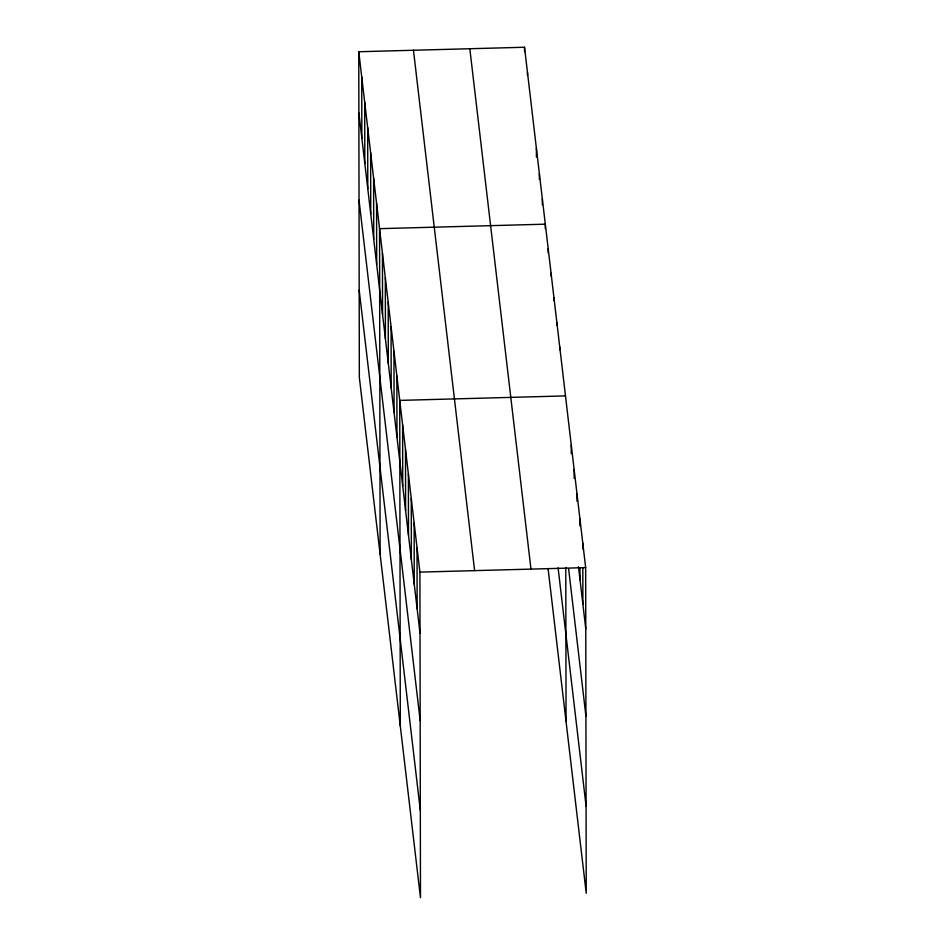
<?xml version="1.0" encoding="UTF-8"?>
<svg xmlns="http://www.w3.org/2000/svg" width="945" height="945" viewBox="0 0 945 945"><rect width="100%" height="100%" fill="white"/><g stroke="black" fill="none" stroke-linecap="round" stroke-linejoin="round"><path stroke-width="1.42" d="M358.769 51.739L419.911 572.115L420.478 897.75L359.336 377.374L358.769 51.739L524.522 47.25L585.664 567.626L586.231 893.261L548.076 568.571M565.488 395.896L399.735 400.396L400.302 726.032M419.911 572.115L585.664 567.626M578.482 566.776L585.77 628.827M568.63 568.902L585.924 716.097M558.105 567.898L586.077 806.002M469.819 48.727L530.972 569.103M413.461 50.262L474.614 570.638M358.876 112.939L420.017 633.315M359.029 200.21L420.171 720.586M359.183 290.115L420.336 810.491M582.781 543.091L582.793 548.927M582.829 567.862L582.888 604.292M579.899 518.557L579.911 525.845M579.982 568.11L580.006 579.769M577.017 494.034L577.029 501.311M574.135 469.5L574.147 478.241M571.252 444.965L571.264 453.706M565.783 567.567L566.055 721.531M559.723 346.839L559.723 349.756M556.841 322.304L556.841 325.222M553.959 297.769L553.959 300.687M551.077 273.247L551.077 276.153M548.194 248.712L548.194 253.083M545.312 228.548L545.312 224.178L379.559 228.666L380.126 554.302M542.335 198.899L542.347 204.734M539.371 173.632L539.382 179.455M536.394 148.353L536.417 157.094M527.487 72.529L527.487 75.435M524.522 47.25L524.522 51.621M417.029 547.58L417.135 608.793M414.146 523.046L414.253 584.258M411.264 498.523L411.37 559.723M408.382 473.988L408.488 535.189M405.499 449.454L405.606 510.654M402.617 424.919L402.724 486.132M396.853 375.862L396.959 437.062M393.97 351.327L394.077 412.528M391.088 326.793L391.195 388.005M388.206 302.258L388.312 363.471M385.324 277.736L385.43 338.936M382.441 253.201L382.548 314.401M376.582 203.388L376.689 264.6M373.618 178.121L373.724 239.321M370.641 152.842L370.759 214.042M367.676 127.563L367.782 188.776M364.711 102.296L364.817 163.497M361.734 77.017L361.84 138.218"/></g></svg>
